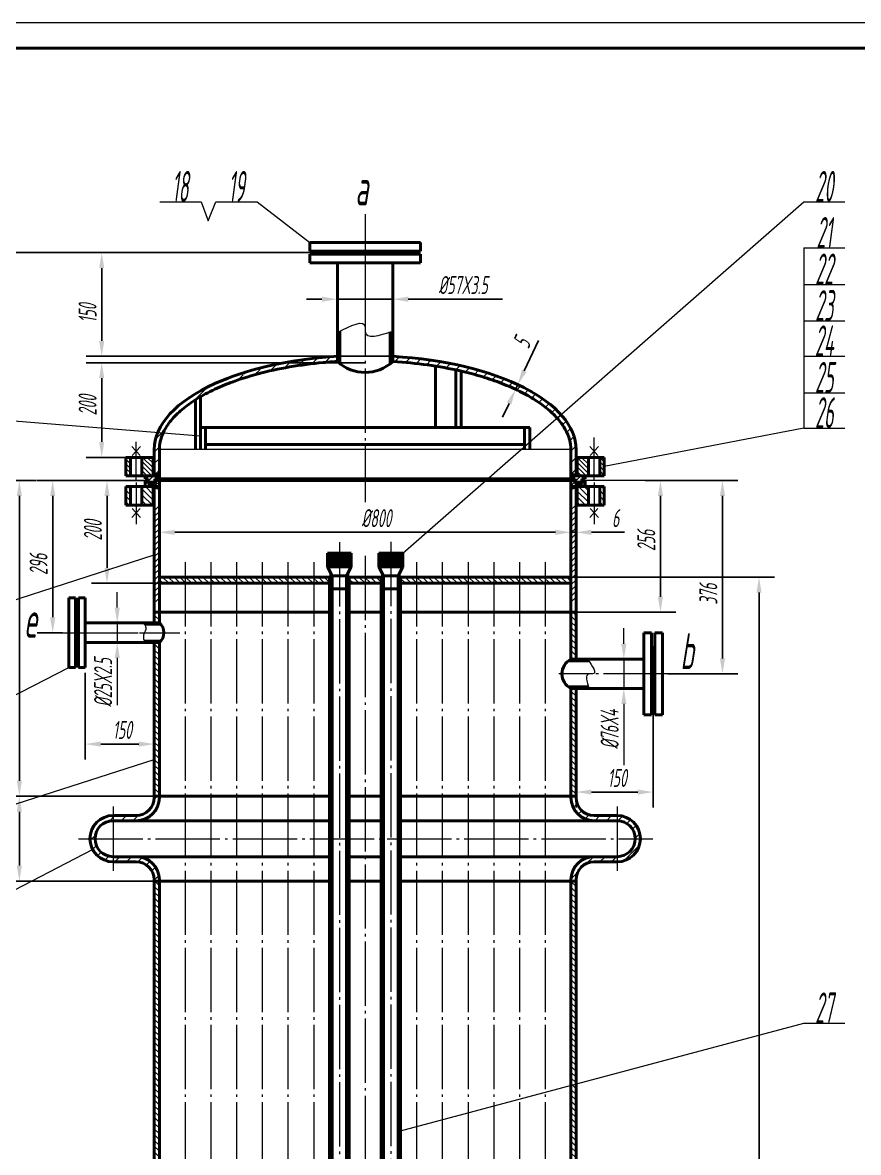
# Model space of a CAD drawing. Header units: millimetres. Extents: x 0 to 420, y 0 to 735.
# Drawn here: x 82.3 to 244.8, y 515.8 to 735.4 of the extents above; entities that cross this region are included whole.
import ezdxf
from ezdxf.enums import TextEntityAlignment as Align

# ---------------------------------------------------------------- set-up
doc = ezdxf.new("R2010")
doc.units = ezdxf.units.MM
doc.linetypes.add('CENTER', pattern=[1.5, 1.25, -0.1, 0.05, -0.1])
doc.linetypes.add('DIVIDE', pattern=[1.4, 1, -0.1, 0.05, -0.1, 0.05, -0.1])
for name, color, linetype in [('CEN', 1, 'CENTER'), ('CUT', 1, 'Continuous'), ('DIM', 3, 'Continuous'), ('DOT', 4, 'DIVIDE'), ('PART', 254, 'Continuous'), ('TXT', 21, 'Continuous')]:
    doc.layers.add(name, color=color, linetype=linetype)
doc.layers.add('HATCH', color=4, linetype='Continuous', lineweight=15)
doc.styles.add('HZ', font='gbeitc.shx', dxfattribs={"width": 0.65, "bigfont": 'gbcbig.shx'})
doc.dimstyles.new('hz', dxfattribs={"dimtxt": 3.5, "dimasz": 3, "dimexe": 3, "dimexo": 0, "dimgap": 1, "dimtad": 1, "dimdec": 4, "dimzin": 0, "dimdsep": 46, "dimtxsty": 'HZ', "dimcen": 0, "dimadec": 0, "dimazin": 0, "dimtfac": 1, "dimtdec": 4, "dimtmove": 0, "dimatfit": 0, "dimfxl": 0, "dimtolj": 1, "dimtzin": 0, "dimarcsym": 0})
pattern_1 = [(45, (-71.9936, -89.2288), (-0.561266, 0.561266), [])]
pattern_2 = [(135, (0, 92.791), (-0.561266, -0.561266), [])]

# ---------------------------------------------------------------- blocks, each defined once
blk = doc.blocks.new('*D1')
at = {"layer": 'Defpoints', "color": 0}
for p in [(156.8, 690.71), (97.7, 670.55), (154.3, 670.55)]:
    blk.add_point(p, dxfattribs=at)
at = {"layer": 'DIM', "color": 0, "lineweight": -2}
for p, q in [((156.8, 690.71), (94.7, 690.71)), ((97.7, 687.71), (97.7, 673.55)), ((154.3, 670.55), (94.7, 670.55))]:
    blk.add_line(p, q, dxfattribs=at)
at = {"layer": 'DIM', "color": 0}
for points in [[(97.2, 687.71), (98.2, 687.71), (97.7, 690.71)], [(97.2, 673.55), (98.2, 673.55), (97.7, 670.55)]]:
    blk.add_solid(points, dxfattribs=at)
at = {"layer": 'DIM', "color": 0, "lineweight": 18, "insert": (94.95, 678.97), "char_height": 3.5, "attachment_point": 5, "rotation": 90, "style": 'HZ'}
blk.add_mtext('\\A1;150', dxfattribs=at)
blk = doc.blocks.new('*D2')
at = {"layer": 'Defpoints', "color": 0}
for p in [(143.5, 681.89), (154.3, 681.89), (154.3, 681.66)]:
    blk.add_point(p, dxfattribs=at)
at = {"layer": 'DIM', "color": 0, "lineweight": -2}
for p, q in [((140.5, 681.66), (137.5, 681.66)), ((143.5, 681.89), (143.5, 678.66)), ((143.5, 681.66), (154.3, 681.66)), ((154.3, 681.89), (154.3, 678.66)), ((157.3, 681.66), (175.63, 681.66))]:
    blk.add_line(p, q, dxfattribs=at)
at = {"layer": 'DIM', "color": 0}
for points in [[(140.5, 682.16), (140.5, 681.16), (143.5, 681.66)], [(157.3, 682.16), (157.3, 681.16), (154.3, 681.66)]]:
    blk.add_solid(points, dxfattribs=at)
at = {"layer": 'DIM', "color": 0, "lineweight": 18, "insert": (167.97, 684.41), "char_height": 3.5, "attachment_point": 5, "style": 'HZ'}
blk.add_mtext('\\A1;%%C57X3.5', dxfattribs=at)
blk = doc.blocks.new('*D3')
at = {"layer": 'Defpoints', "color": 0}
for p in [(207.78, 646.41), (218.37, 646.41), (207.78, 608.81)]:
    blk.add_point(p, dxfattribs=at)
at = {"layer": 'DIM', "color": 0, "lineweight": -2}
for p, q in [((207.78, 646.41), (221.37, 646.41)), ((218.37, 611.81), (218.37, 643.41)), ((207.78, 608.81), (221.37, 608.81))]:
    blk.add_line(p, q, dxfattribs=at)
at = {"layer": 'DIM', "color": 0}
for points in [[(217.87, 643.41), (218.87, 643.41), (218.37, 646.41)], [(217.87, 611.81), (218.87, 611.81), (218.37, 608.81)]]:
    blk.add_solid(points, dxfattribs=at)
at = {"layer": 'DIM', "color": 0, "lineweight": 18, "insert": (215.62, 624.33), "char_height": 3.5, "attachment_point": 5, "rotation": 90, "style": 'HZ'}
blk.add_mtext('\\A1;376', dxfattribs=at)
blk = doc.blocks.new('*D4')
at = {"layer": 'Defpoints', "color": 0}
for p in [(108.9, 635.85), (188.9, 636.33), (188.9, 635.85)]:
    blk.add_point(p, dxfattribs=at)
at = {"layer": 'DIM', "color": 0, "lineweight": -2}
for p, q in [((108.9, 635.85), (108.9, 639.33)), ((188.9, 635.85), (188.9, 639.33)), ((111.9, 636.33), (185.9, 636.33))]:
    blk.add_line(p, q, dxfattribs=at)
at = {"layer": 'DIM', "color": 0}
for points in [[(111.9, 636.83), (111.9, 635.83), (108.9, 636.33)], [(185.9, 636.83), (185.9, 635.83), (188.9, 636.33)]]:
    blk.add_solid(points, dxfattribs=at)
at = {"layer": 'DIM', "color": 0, "lineweight": 18, "insert": (151.12, 639.08), "char_height": 3.5, "attachment_point": 5, "style": 'HZ'}
blk.add_mtext('\\A1;%%C800', dxfattribs=at)
blk = doc.blocks.new('*D5')
at = {"layer": 'Defpoints', "color": 0}
for p in [(188.9, 636.33), (189.9, 636.33), (189.9, 636.33)]:
    blk.add_point(p, dxfattribs=at)
at = {"layer": 'DIM', "color": 0, "lineweight": -2}
for p, q in [((188.9, 636.33), (188.9, 639.33)), ((189.9, 636.33), (189.9, 639.33)), ((185.9, 636.33), (182.9, 636.33)), ((188.9, 636.33), (189.9, 636.33)), ((192.9, 636.33), (199.31, 636.33))]:
    blk.add_line(p, q, dxfattribs=at)
at = {"layer": 'DIM', "color": 0}
for points in [[(185.9, 636.83), (185.9, 635.83), (188.9, 636.33)], [(192.9, 636.83), (192.9, 635.83), (189.9, 636.33)]]:
    blk.add_solid(points, dxfattribs=at)
at = {"layer": 'DIM', "color": 0, "lineweight": 18, "insert": (197.61, 639.08), "char_height": 3.5, "attachment_point": 5, "style": 'HZ'}
blk.add_mtext('\\A1;6', dxfattribs=at)
blk = doc.blocks.new('*D7')
at = {"layer": 'Defpoints', "color": 0}
for p in [(106.15, 646.41), (98.73, 626.41), (108.9, 626.41)]:
    blk.add_point(p, dxfattribs=at)
at = {"layer": 'DIM', "color": 0, "lineweight": -2}
for p, q in [((106.15, 646.41), (95.73, 646.41)), ((98.73, 643.41), (98.73, 629.41)), ((108.9, 626.41), (95.73, 626.41))]:
    blk.add_line(p, q, dxfattribs=at)
at = {"layer": 'DIM', "color": 0}
for points in [[(98.23, 643.41), (99.23, 643.41), (98.73, 646.41)], [(98.23, 629.41), (99.23, 629.41), (98.73, 626.41)]]:
    blk.add_solid(points, dxfattribs=at)
at = {"layer": 'DIM', "color": 0, "lineweight": 18, "insert": (95.98, 636.73), "char_height": 3.5, "attachment_point": 5, "rotation": 90, "style": 'HZ'}
blk.add_mtext('\\A1;200', dxfattribs=at)
blk = doc.blocks.new('*D8')
at = {"layer": 'Defpoints', "color": 0}
for p in [(85.03, 646.41), (81.69, 585.01), (107.9, 585.01)]:
    blk.add_point(p, dxfattribs=at)
at = {"layer": 'DIM', "color": 0, "lineweight": -2}
for p, q in [((85.03, 646.41), (78.69, 646.41)), ((81.69, 643.41), (81.69, 588.01)), ((107.9, 585.01), (78.69, 585.01))]:
    blk.add_line(p, q, dxfattribs=at)
at = {"layer": 'DIM', "color": 0}
for points in [[(81.19, 643.41), (82.19, 643.41), (81.69, 646.41)], [(81.19, 588.01), (82.19, 588.01), (81.69, 585.01)]]:
    blk.add_solid(points, dxfattribs=at)
at = {"layer": 'DIM', "color": 0, "lineweight": 18, "insert": (78.94, 617.68), "char_height": 3.5, "attachment_point": 5, "rotation": 90, "style": 'HZ'}
blk.add_mtext('\\A1;614', dxfattribs=at)
blk = doc.blocks.new('*D9')
at = {"layer": 'Defpoints', "color": 0}
for p in [(107.9, 585.01), (81.69, 568.51), (107.9, 568.51)]:
    blk.add_point(p, dxfattribs=at)
at = {"layer": 'DIM', "color": 0, "lineweight": -2}
for p, q in [((107.9, 585.01), (78.69, 585.01)), ((81.69, 582.01), (81.69, 571.51)), ((107.9, 568.51), (78.69, 568.51))]:
    blk.add_line(p, q, dxfattribs=at)
at = {"layer": 'DIM', "color": 0}
for points in [[(81.19, 582.01), (82.19, 582.01), (81.69, 585.01)], [(81.19, 571.51), (82.19, 571.51), (81.69, 568.51)]]:
    blk.add_solid(points, dxfattribs=at)
at = {"layer": 'DIM', "color": 0, "lineweight": 18, "insert": (78.94, 576.76), "char_height": 3.5, "attachment_point": 5, "rotation": 90, "style": 'HZ'}
blk.add_mtext('\\A1;165', dxfattribs=at)
blk = doc.blocks.new('*D11')
at = {"layer": 'Defpoints', "color": 0}
for p in [(189.9, 603.71), (204.9, 603.71), (189.9, 585.82)]:
    blk.add_point(p, dxfattribs=at)
at = {"layer": 'DIM', "color": 0, "lineweight": -2}
for p, q in [((189.9, 603.71), (189.9, 582.82)), ((204.9, 603.71), (204.9, 582.82)), ((201.9, 585.82), (192.9, 585.82))]:
    blk.add_line(p, q, dxfattribs=at)
at = {"layer": 'DIM', "color": 0}
for points in [[(192.9, 586.32), (192.9, 585.32), (189.9, 585.82)], [(201.9, 586.32), (201.9, 585.32), (204.9, 585.82)]]:
    blk.add_solid(points, dxfattribs=at)
at = {"layer": 'DIM', "color": 0, "lineweight": 18, "insert": (197.92, 588.57), "char_height": 3.5, "attachment_point": 5, "style": 'HZ'}
blk.add_mtext('\\A1;150', dxfattribs=at)
blk = doc.blocks.new('*D12')
at = {"layer": 'Defpoints', "color": 0}
for p in [(203.36, 646.41), (206.31, 646.41), (189.9, 620.81)]:
    blk.add_point(p, dxfattribs=at)
at = {"layer": 'DIM', "color": 0, "lineweight": -2}
for p, q in [((203.36, 646.41), (209.31, 646.41)), ((206.31, 623.81), (206.31, 643.41)), ((189.9, 620.81), (209.31, 620.81))]:
    blk.add_line(p, q, dxfattribs=at)
at = {"layer": 'DIM', "color": 0}
for points in [[(205.81, 643.41), (206.81, 643.41), (206.31, 646.41)], [(205.81, 623.81), (206.81, 623.81), (206.31, 620.81)]]:
    blk.add_solid(points, dxfattribs=at)
at = {"layer": 'DIM', "color": 0, "lineweight": 18, "insert": (203.56, 634.76), "char_height": 3.5, "attachment_point": 5, "rotation": 90, "style": 'HZ'}
blk.add_mtext('\\A1;256', dxfattribs=at)
blk = doc.blocks.new('*D13')
at = {"layer": 'Defpoints', "color": 0}
for p in [(94.5, 609), (107.9, 609), (107.9, 595.15)]:
    blk.add_point(p, dxfattribs=at)
at = {"layer": 'DIM', "color": 0, "lineweight": -2}
for p, q in [((94.5, 609), (94.5, 592.15)), ((107.9, 609), (107.9, 592.15)), ((97.5, 595.15), (104.9, 595.15))]:
    blk.add_line(p, q, dxfattribs=at)
at = {"layer": 'DIM', "color": 0}
for points in [[(97.5, 595.65), (97.5, 594.65), (94.5, 595.15)], [(104.9, 595.65), (104.9, 594.65), (107.9, 595.15)]]:
    blk.add_solid(points, dxfattribs=at)
at = {"layer": 'DIM', "color": 0, "lineweight": 18, "insert": (101.72, 597.9), "char_height": 3.5, "attachment_point": 5, "style": 'HZ'}
blk.add_mtext('\\A1;150', dxfattribs=at)
blk = doc.blocks.new('*D14')
at = {"layer": 'Defpoints', "color": 0}
for p in [(95.73, 646.41), (88.17, 616.81), (90.06, 616.81)]:
    blk.add_point(p, dxfattribs=at)
at = {"layer": 'DIM', "color": 0, "lineweight": -2}
for p, q in [((95.73, 646.41), (85.17, 646.41)), ((88.17, 643.41), (88.17, 619.81)), ((90.06, 616.81), (85.17, 616.81))]:
    blk.add_line(p, q, dxfattribs=at)
at = {"layer": 'DIM', "color": 0}
for points in [[(87.67, 643.41), (88.67, 643.41), (88.17, 646.41)], [(87.67, 619.81), (88.67, 619.81), (88.17, 616.81)]]:
    blk.add_solid(points, dxfattribs=at)
at = {"layer": 'DIM', "color": 0, "lineweight": 18, "insert": (85.42, 630.1), "char_height": 3.5, "attachment_point": 5, "rotation": 90, "style": 'HZ'}
blk.add_mtext('\\A1;296', dxfattribs=at)
blk = doc.blocks.new('*D15')
at = {"layer": 'Defpoints', "color": 0}
for p in [(148.9, 669.31), (97.7, 650.91), (102.4, 650.91)]:
    blk.add_point(p, dxfattribs=at)
at = {"layer": 'DIM', "color": 0, "lineweight": -2}
for p, q in [((148.9, 669.31), (94.7, 669.31)), ((97.7, 666.31), (97.7, 653.91)), ((102.4, 650.91), (94.7, 650.91))]:
    blk.add_line(p, q, dxfattribs=at)
at = {"layer": 'DIM', "color": 0}
for points in [[(97.2, 666.31), (98.2, 666.31), (97.7, 669.31)], [(97.2, 653.91), (98.2, 653.91), (97.7, 650.91)]]:
    blk.add_solid(points, dxfattribs=at)
at = {"layer": 'DIM', "color": 0, "lineweight": 18, "insert": (94.95, 661.05), "char_height": 3.5, "attachment_point": 5, "rotation": 90, "style": 'HZ'}
blk.add_mtext('\\A1;200', dxfattribs=at)
blk = doc.blocks.new('*D16')
at = {"layer": 'Defpoints', "color": 0}
for p in [(178.09, 664.16), (178.52, 665.07), (178.58, 665.04)]:
    blk.add_point(p, dxfattribs=at)
at = {"layer": 'DIM', "color": 0, "lineweight": -2}
for p, q in [((179.84, 667.76), (182.6, 673.66)), ((178.09, 664.16), (180.87, 662.87)), ((178.15, 664.13), (178.58, 665.04)), ((178.52, 665.07), (181.29, 663.77)), ((176.89, 661.41), (175.62, 658.69))]:
    blk.add_line(p, q, dxfattribs=at)
at = {"layer": 'DIM', "color": 0}
for points in [[(179.39, 667.97), (180.3, 667.55), (178.58, 665.04)], [(176.43, 661.62), (177.34, 661.2), (178.15, 664.13)]]:
    blk.add_solid(points, dxfattribs=at)
at = {"layer": 'DIM', "color": 0, "lineweight": 18, "insert": (179.36, 673.23), "char_height": 3.5, "attachment_point": 5, "rotation": 65.0106, "style": 'HZ'}
blk.add_mtext('\\A1;5', dxfattribs=at)
blk = doc.blocks.new('*D17')
at = {"layer": 'Defpoints', "color": 0}
for p in [(188.9, 627.61), (188.9, 328.21), (225.48, 328.21)]:
    blk.add_point(p, dxfattribs=at)
at = {"layer": 'DIM', "color": 0, "lineweight": -2}
for p, q in [((188.9, 627.61), (228.48, 627.61)), ((225.48, 624.61), (225.48, 331.21)), ((188.9, 328.21), (228.48, 328.21))]:
    blk.add_line(p, q, dxfattribs=at)
at = {"layer": 'DIM', "color": 0}
for points in [[(224.98, 624.61), (225.98, 624.61), (225.48, 627.61)], [(224.98, 331.21), (225.98, 331.21), (225.48, 328.21)]]:
    blk.add_solid(points, dxfattribs=at)
at = {"layer": 'DIM', "color": 0, "lineweight": 18, "insert": (222.73, 475.7), "char_height": 3.5, "attachment_point": 5, "rotation": 90, "style": 'HZ'}
blk.add_mtext('\\A1;2290', dxfattribs=at)
blk = doc.blocks.new('*D37')
at = {"layer": 'Defpoints', "color": 0}
for p in [(94.7, 690.71), (63.07, 199.26), (142, 199.26)]:
    blk.add_point(p, dxfattribs=at)
at = {"layer": 'DIM', "color": 0, "lineweight": -2}
for p, q in [((94.7, 690.71), (60.07, 690.71)), ((63.07, 687.71), (63.07, 202.26)), ((142, 199.26), (60.07, 199.26))]:
    blk.add_line(p, q, dxfattribs=at)
at = {"layer": 'DIM', "color": 0}
for points in [[(62.57, 687.71), (63.57, 687.71), (63.07, 690.71)], [(62.57, 202.26), (63.57, 202.26), (63.07, 199.26)]]:
    blk.add_solid(points, dxfattribs=at)
at = {"layer": 'DIM', "color": 0, "lineweight": 18, "insert": (60.32, 445.85), "char_height": 3.5, "attachment_point": 5, "rotation": 90, "style": 'HZ'}
blk.add_mtext('\\A1;4900', dxfattribs=at)

msp = doc.modelspace()

# ---------------------------------------------------------------- hatches: boundary and pattern name
at = {"layer": 'HATCH', "lineweight": 15}
h = msp.add_hatch(dxfattribs=at)
h.set_pattern_fill('ANSI31', color=256, scale=0.5, style=0)
h.set_pattern_definition([(45, (-71.9936, -89.2288), (-1.122532, 1.122532), [])])
edge = h.paths.add_edge_path()
edge.add_spline(control_points=[(122.0919, 665.1806), (122.25773, 665.24615), (122.42483, 665.3111), (124.30926, 666.03137), (126.15496, 666.62449), (130.05058, 667.66544), (132.10045, 668.11327), (136.34392, 668.84943), (138.53748, 669.13776), (141.6762, 669.42462), (142.58814, 669.49353), (143.5044, 669.54847)], knot_values=[4.845953399, 4.845953399, 4.845953399, 4.845953399, 4.862506299, 4.862506299, 5.031239424, 5.031239424, 5.199972549, 5.199972549, 5.368705674, 5.368705674, 5.437112272, 5.437112272, 5.437112272, 5.437112272], degree=3, periodic=0)
edge.add_line((143.5044, 669.54847), (143.5044, 670.55029))
edge.add_ellipse((148.9044, 652.40974), major_axis=(-41, 0), ratio=0.446340584, start_angle=277.5682628, end_angle=310.8410972)
edge.add_line((122.0919, 666.25414), (122.0919, 665.1806))
edge = h.paths.add_edge_path()
edge.add_ellipse((148.9044, 652.40974), major_axis=(41, 0), ratio=0.446340584, start_angle=360, end_angle=442.4317372)
edge.add_line((154.3044, 670.55029), (154.3044, 669.54851))
edge.add_spline(control_points=[(154.3044, 669.54851), (154.33027, 669.54696), (154.35613, 669.5454), (156.64144, 669.40634), (158.87412, 669.18359), (163.2208, 668.57445), (165.33473, 668.18805), (168.82111, 667.39179), (170.23674, 667.01815), (172.95161, 666.19811), (174.25083, 665.75171), (176.71253, 664.79399), (177.87498, 664.28266), (180.04475, 663.2046), (181.05204, 662.63784), (182.89561, 661.46028), (183.73184, 660.84948), (185.22084, 659.59723), (185.87354, 658.95583), (186.98826, 657.65746), (187.45021, 657.00064), (188.1837, 655.68543), (188.45538, 655.02727), (188.81554, 653.71597), (188.9044, 653.06273), (188.9044, 652.40974)], knot_values=[3.141592654, 3.141592654, 3.141592654, 3.141592654, 3.143523693, 3.143523693, 3.312256818, 3.312256818, 3.480989943, 3.480989943, 3.602971593, 3.602971593, 3.724953242, 3.724953242, 3.846934891, 3.846934891, 3.968916541, 3.968916541, 4.09089819, 4.09089819, 4.212879839, 4.212879839, 4.334861489, 4.334861489, 4.456843138, 4.456843138, 4.578824787, 4.578824787, 4.578824787, 4.578824787], degree=3, periodic=0)
edge.add_line((188.9044, 652.40974), (188.9044, 647.67762))
edge.add_line((188.9044, 647.67762), (189.9044, 647.40967))
edge.add_line((189.9044, 647.40967), (189.9044, 652.40974))
edge = h.paths.add_edge_path()
edge.add_spline(control_points=[(108.9044, 652.40974), (108.9044, 652.78218), (108.93339, 653.15464), (109.08102, 654.10027), (109.23938, 654.67441), (109.69897, 655.82535), (110.00036, 656.40209), (110.85532, 657.71344), (111.45627, 658.44657), (112.89573, 659.88496), (113.7341, 660.59005), (115.634, 661.95173), (116.69542, 662.6083), (118.45177, 663.55063), (119.07199, 663.86066), (119.7169, 664.16119)], knot_values=[5.519358541, 5.519358541, 5.519358541, 5.519358541, 5.588932529, 5.588932529, 5.695735044, 5.695735044, 5.802537559, 5.802537559, 5.939442156, 5.939442156, 6.076346754, 6.076346754, 6.213251351, 6.213251351, 6.283185307, 6.283185307, 6.283185307, 6.283185307], degree=3, periodic=0)
edge.add_line((119.7169, 664.16119), (119.7169, 665.26164))
edge.add_ellipse((148.9044, 652.40974), major_axis=(-41, 0), ratio=0.446340584, start_angle=315.3889196, end_angle=360)
edge.add_line((107.9044, 652.40974), (107.9044, 647.40967))
edge.add_line((107.9044, 647.40967), (108.9044, 647.67762))
edge.add_line((108.9044, 647.67762), (108.9044, 652.40974))
h = msp.add_hatch(dxfattribs=at)
h.set_pattern_fill('ANSI31', color=256, scale=0.2, angle=90, style=0)
h.set_pattern_definition([(135, (-71.99363, -89.2288), (-0.4490128, -0.4490128), [])])
h.paths.add_polyline_path([(107.7044, 650.9097), (105.5044, 650.9097), (105.5044, 647.3097), (107.7044, 647.3097)])
h.paths.add_polyline_path([(103.3044, 650.9097), (102.4044, 650.9097), (102.4044, 647.3097), (103.3044, 647.3097)])
h.paths.add_polyline_path([(192.3044, 650.9097), (190.1044, 650.9097), (190.1044, 647.3097), (192.3044, 647.3097)])
h.paths.add_polyline_path([(195.4044, 650.9097), (194.5044, 650.9097), (194.5044, 647.3097), (195.4044, 647.3097)])
h = msp.add_hatch(dxfattribs=at)
h.set_pattern_fill('ANSI31', color=256, scale=0.25, style=0)
h.set_pattern_definition(pattern_1)
h.paths.add_polyline_path([(108.9044, 647.3097), (106.1544, 647.3097), (106.1544, 646.7097), (106.7544, 646.7097), (106.7544, 646.1097), (108.0544, 646.1097), (108.0544, 646.7097), (108.9044, 646.7097)])
h.paths.add_polyline_path([(191.6544, 647.3097), (188.9044, 647.3097), (188.9044, 646.7097), (189.7544, 646.7097), (189.7544, 646.1097), (191.0544, 646.1097), (191.0544, 646.7097), (191.6544, 646.7097)])
h = msp.add_hatch(dxfattribs=at)
h.set_pattern_fill('ANSI31', color=256, scale=0.25, style=0)
h.set_pattern_definition(pattern_1)
h.paths.add_polyline_path([(108.9044, 646.4097), (108.1544, 646.4097), (108.1544, 645.8097), (106.6544, 645.8097), (106.6544, 646.4097), (106.1544, 646.4097), (106.1544, 645.2097), (108.9044, 645.2097)])
h.paths.add_polyline_path([(191.6544, 646.4097), (191.65357, 646.4097), (191.1544, 646.4097), (191.1544, 645.8097), (189.6544, 645.8097), (189.6544, 646.4097), (188.9044, 646.4097), (188.9044, 645.2097), (191.6544, 645.2097)])
h = msp.add_hatch(dxfattribs=at)
h.set_pattern_fill('ANSI31', color=256, scale=0.25, angle=90, style=0)
h.set_pattern_definition([(135, (-71.9936, -89.2288), (-0.561266, -0.561266), [])])
h.paths.add_polyline_path([(103.3044, 645.2097), (102.4044, 645.2097), (102.4044, 641.6097), (103.3044, 641.6097)])
h.paths.add_polyline_path([(107.7044, 645.2097), (105.5044, 645.2097), (105.5044, 641.6097), (107.7044, 641.6097)])
h.paths.add_polyline_path([(192.3044, 645.2097), (190.1044, 645.2097), (190.1044, 641.6097), (192.3044, 641.6097)])
h.paths.add_polyline_path([(195.4044, 645.2097), (194.5044, 645.2097), (194.5044, 641.6097), (195.4044, 641.6097)])
h = msp.add_hatch(dxfattribs=at)
h.set_pattern_fill('ANSI31', color=256, scale=0.25, style=0)
h.set_pattern_definition([(45, (-71.9936, -92.7788), (-0.561266, 0.561266), [])])
h.paths.add_polyline_path([(108.9044, 641.29179), (107.9044, 641.55974), (107.9044, 622.8597), (108.9044, 622.8597)])
h.paths.add_polyline_path([(189.9044, 641.55974), (188.9044, 641.29179), (188.9044, 622.8597), (189.9044, 622.8597)])
h = msp.add_hatch(dxfattribs=at)
h.set_pattern_fill('ANSI31', color=256, scale=0.25, angle=90, style=0)
h.set_pattern_definition(pattern_2)
h.paths.add_polyline_path([(113.9044, 627.6097), (108.9044, 627.6097), (108.9044, 626.4097), (113.9044, 626.4097)])
h.paths.add_polyline_path([(118.9044, 627.6097), (113.9044, 627.6097), (113.9044, 626.4097), (118.9044, 626.4097)])
h.paths.add_polyline_path([(123.9044, 627.6097), (118.9044, 627.6097), (118.9044, 626.4097), (123.9044, 626.4097)])
h.paths.add_polyline_path([(128.9044, 627.6097), (123.9044, 627.6097), (123.9044, 626.4097), (128.9044, 626.4097)])
h.paths.add_polyline_path([(133.9044, 627.6097), (128.9044, 627.6097), (128.9044, 626.4097), (133.9044, 626.4097)])
h.paths.add_polyline_path([(138.9044, 627.6097), (133.9044, 627.6097), (133.9044, 626.4097), (138.9044, 626.4097)])
h.paths.add_polyline_path([(142.0044, 627.6097), (138.9044, 627.6097), (138.9044, 626.4097), (142.0044, 626.4097)])
h.paths.add_polyline_path([(148.9044, 627.6097), (145.8044, 627.6097), (145.8044, 626.4097), (148.9044, 626.4097)])
h.paths.add_polyline_path([(152.0044, 627.6097), (148.9044, 627.6097), (148.9044, 626.4097), (152.0044, 626.4097)])
h.paths.add_polyline_path([(158.9044, 627.6097), (155.8044, 627.6097), (155.8044, 626.4097), (158.9044, 626.4097)])
h.paths.add_polyline_path([(163.9044, 627.6097), (158.9044, 627.6097), (158.9044, 626.4097), (163.9044, 626.4097)])
h.paths.add_polyline_path([(168.9044, 627.6097), (163.9044, 627.6097), (163.9044, 626.4097), (168.9044, 626.4097)])
h.paths.add_polyline_path([(173.9044, 627.6097), (168.9044, 627.6097), (168.9044, 626.4097), (173.9044, 626.4097)])
h.paths.add_polyline_path([(178.9044, 627.6097), (173.9044, 627.6097), (173.9044, 626.4097), (178.9044, 626.4097)])
h.paths.add_polyline_path([(183.9044, 627.6097), (178.9044, 627.6097), (178.9044, 626.4097), (183.9044, 626.4097)])
h.paths.add_polyline_path([(188.9044, 627.6097), (183.9044, 627.6097), (183.9044, 626.4097), (188.9044, 626.4097)])
h = msp.add_hatch(dxfattribs=at)
h.set_pattern_fill('ANSI31', color=256, scale=0.25, angle=90, style=0)
h.set_pattern_definition(pattern_2)
h.paths.add_polyline_path([(108.9044, 614.9097), (107.9044, 614.9097), (107.9044, 585.0097), (108.9044, 585.0097)])
h.paths.add_polyline_path([(189.9044, 620.8097), (188.9044, 620.8097), (188.9044, 611.6597), (189.9044, 611.6597)])
h.paths.add_polyline_path([(189.9044, 605.9597), (188.9044, 605.9597), (188.9044, 585.0097), (189.9044, 585.0097)])
h.paths.add_polyline_path([(108.9044, 620.8097), (107.9044, 620.8097), (107.9044, 618.7097), (108.9044, 618.7097), (108.9044, 619.6597)])
h = msp.add_hatch(dxfattribs=at)
h.set_pattern_fill('ANSI31', color=256, scale=0.5, style=0)
h.set_pattern_definition([(45, (-71.9936, -100.6288), (-1.122532, 1.122532), [])])
h.paths.add_polyline_path([(108.9044, 584.7597), (108.9044, 585.0097), (107.9044, 585.0097), (107.9044, 584.7597, -0.414213562), (104.4044, 581.2597), (99.9044, 581.2597), (99.9044, 580.2597), (104.4044, 580.2597, 0.414213562)])
h.paths.add_polyline_path([(99.9044, 580.2597), (99.9044, 581.2597, 0.414213562), (95.4044, 576.7597), (96.4044, 576.7597, -0.414213562)])
h.paths.add_polyline_path([(96.4044, 576.7597), (95.4044, 576.7597, 0.414213562), (99.9044, 572.2597), (99.9044, 573.2597, -0.414213562)])
h.paths.add_polyline_path([(104.4044, 573.2597), (99.9044, 573.2597), (99.9044, 572.2597), (104.4044, 572.2597, -0.414213562), (107.9044, 568.7597), (107.9044, 568.5097), (108.9044, 568.5097), (108.9044, 568.7597, 0.414213562)])
h.paths.add_polyline_path([(189.9044, 584.7597), (189.9044, 585.0097), (188.9044, 585.0097), (188.9044, 584.7597, 0.414213562), (193.4044, 580.2597), (197.9044, 580.2597), (197.9044, 581.2597), (193.4044, 581.2597, -0.414213562)])
h.paths.add_polyline_path([(197.9044, 581.2597), (197.9044, 580.2597, -0.414213562), (201.4044, 576.7597), (202.4044, 576.7597, 0.414213562)])
h.paths.add_polyline_path([(202.4044, 576.7597), (201.4044, 576.7597, -0.414213562), (197.9044, 573.2597), (197.9044, 572.2597, 0.414213562)])
h.paths.add_polyline_path([(197.9044, 573.2597), (193.4044, 573.2597, 0.414213562), (188.9044, 568.7597), (188.9044, 568.5097), (189.9044, 568.5097), (189.9044, 568.7597, -0.414213562), (193.4044, 572.2597), (197.9044, 572.2597)])
h = msp.add_hatch(dxfattribs=at)
h.set_pattern_fill('ANSI31', color=256, scale=0.25, angle=90, style=0)
h.set_pattern_definition(pattern_2)
h.paths.add_polyline_path([(108.9044, 568.5097), (107.9044, 568.5097), (107.9044, 505.16943), (108.9044, 505.16943)])
h.paths.add_polyline_path([(189.9044, 568.5097), (188.9044, 568.5097), (188.9044, 505.16943), (189.9044, 505.16943)])
at = {"layer": 'PART', "lineweight": 40}
h = msp.add_hatch(color=256, dxfattribs=at)
edge = h.paths.add_edge_path()
edge.add_spline(control_points=[(144.0044, 675.4282), (143.83816, 675.34307), (143.67128, 675.25717), (143.5044, 675.17128)], knot_values=[0, 0, 0, 0, 0.347309318, 0.347309318, 0.347309318, 0.347309318], degree=3, periodic=0)
edge.add_line((143.5044, 675.17128), (143.5044, 669.54847))
edge.add_arc((148.90438, 675.33566), 7.91526, 226.9823125, 231.7528446)
edge.add_line((144.0044, 669.11943), (144.0044, 675.4282))
edge = h.paths.add_edge_path()
edge.add_spline(control_points=[(154.3044, 675.44926), (154.13752, 675.39559), (153.97064, 675.34192), (153.8044, 675.28889)], knot_values=[11.327978141, 11.327978141, 11.327978141, 11.327978141, 11.669521816, 11.669521816, 11.669521816, 11.669521816], degree=3, periodic=0)
edge.add_line((153.8044, 675.28889), (153.8044, 669.11946))
edge.add_arc((148.90438, 675.33566), 7.91526, 308.2475381, 313.0180986)
edge.add_line((154.3044, 669.54851), (154.3044, 675.44926))
for points in [[(108.1544, 646.1097), (106.6544, 646.1097), (106.6544, 645.8097), (108.1544, 645.8097)], [(191.1544, 646.1097), (189.6544, 646.1097), (189.6544, 645.8097), (191.1544, 645.8097)]]:
    msp.add_hatch(color=256, dxfattribs=at).paths.add_polyline_path(points)
h = msp.add_hatch(color=256, dxfattribs=at)
h.paths.add_polyline_path([(108.9044, 647.67762), (107.9044, 647.40967), (107.9044, 647.3097), (108.9044, 647.3097)])
h.paths.add_polyline_path([(108.9044, 645.2097), (107.9044, 645.2097), (107.9044, 645.10974), (108.9044, 644.84179)])
h = msp.add_hatch(color=256, dxfattribs=at)
h.paths.add_polyline_path([(188.9044, 647.67762), (188.9044, 647.3097), (189.9044, 647.3097), (189.9044, 647.40967)])
h.paths.add_polyline_path([(189.9044, 645.2097), (188.9044, 645.2097), (188.9044, 644.84179), (189.9044, 645.10974)])
h = msp.add_hatch(color=256, dxfattribs=at)
edge = h.paths.add_edge_path()
edge.add_line((108.9044, 618.7097), (105.82085, 618.7097))
edge.add_spline(control_points=[(105.82085, 618.7097), (105.88286, 618.62647), (105.94487, 618.54324), (106.00253, 618.4597)], knot_values=[0, 0, 0, 0, 0.285982768, 0.285982768, 0.285982768, 0.285982768], degree=3, periodic=0)
edge.add_line((106.00253, 618.4597), (109.1604, 618.4597))
edge.add_arc((107.29896, 616.8097), 2.48746, 41.5541193, 49.8031315)
edge = h.paths.add_edge_path()
edge.add_line((109.1604, 615.1597), (105.98645, 615.1597))
edge.add_spline(control_points=[(105.98645, 615.1597), (106.01413, 615.07638), (106.04319, 614.99304), (106.07225, 614.9097)], knot_values=[3.749171731, 3.749171731, 3.749171731, 3.749171731, 4.001939968, 4.001939968, 4.001939968, 4.001939968], degree=3, periodic=0)
edge.add_line((106.07225, 614.9097), (108.9044, 614.9097))
edge.add_arc((107.29896, 616.8097), 2.48746, 310.1968685, 318.4458807)
h = msp.add_hatch(color=256, dxfattribs=at)
edge = h.paths.add_edge_path()
edge.add_spline(control_points=[(192.35753, 611.3597), (192.28972, 611.45938), (192.22123, 611.55954), (192.15274, 611.6597)], knot_values=[0, 0, 0, 0, 0.220939799, 0.220939799, 0.220939799, 0.220939799], degree=3, periodic=0)
edge.add_line((192.15274, 611.6597), (188.9044, 611.6597))
edge.add_arc((190.37331, 608.8097), 3.20627, 117.2667834, 127.314854)
edge.add_line((188.42968, 611.3597), (192.35753, 611.3597))
edge = h.paths.add_edge_path()
edge.add_line((192.33661, 606.2597), (188.42968, 606.2597))
edge.add_arc((190.37331, 608.8097), 3.20627, 232.685146, 242.7332166)
edge.add_line((188.9044, 605.9597), (192.43072, 605.9597))
edge.add_spline(control_points=[(192.43072, 605.9597), (192.39918, 606.05987), (192.36764, 606.16003), (192.33661, 606.2597)], knot_values=[6.445894495, 6.445894495, 6.445894495, 6.445894495, 6.655182285, 6.655182285, 6.655182285, 6.655182285], degree=3, periodic=0)

# ---------------------------------------------------------------- linework, layer by layer
at = {"layer": 'CEN', "lineweight": 15, "ltscale": 10}
for p, q in [((148.9044, 698.16807), (148.9044, 642.21846)), ((148.9044, 691.30473), (148.9044, 680.02769)), ((193.4044, 646.48459), (193.4044, 654.77904)), ((104.4044, 646.48459), (104.4044, 653.92575)), ((104.4044, 646.03482), (104.4044, 637.94096)), ((193.4044, 646.03482), (193.4044, 637.897)), ((143.9044, 634.42204), (143.9044, 323.08705)), ((153.9044, 634.48422), (153.9044, 323.08705)), ((113.9044, 630.53572), (113.9044, 323.08705)), ((118.9044, 630.53572), (118.9044, 323.08705)), ((123.9044, 630.53572), (123.9044, 323.08705)), ((128.9044, 630.53572), (128.9044, 323.08705)), ((133.9044, 630.53572), (133.9044, 323.08705)), ((138.9044, 630.53572), (138.9044, 323.08705)), ((148.9044, 631.76449), (148.9044, 287.24201)), ((158.9044, 630.53572), (158.9044, 323.08705)), ((163.9044, 630.53572), (163.9044, 323.08705)), ((168.9044, 630.53572), (168.9044, 323.08705)), ((173.9044, 630.53572), (173.9044, 323.08705)), ((178.9044, 630.53572), (178.9044, 323.08705)), ((183.9044, 630.53572), (183.9044, 323.08705)), ((90.05657, 616.8097), (112.86322, 616.8097)), ((92.30937, 616.8097), (109.78642, 616.8097)), ((207.7755, 608.8097), (186.54329, 608.8097)), ((99.9044, 583.02774), (99.9044, 570.42536)), ((197.9044, 583.02774), (197.9044, 570.42536)), ((93.16593, 576.7597), (204.85392, 576.7597))]:
    msp.add_line(p, q, dxfattribs=at)
at = {"layer": 'CUT', "color": 140, "lineweight": 15}
for p, q in [((109.01062, 700.59629), (117.01062, 700.59629)), ((117.01062, 700.59629), (118.42034, 696.92679)), ((118.42034, 696.92679), (119.90345, 700.59629)), ((119.90345, 700.59629), (127.90345, 700.59629)), ((127.90345, 700.59629), (138.1544, 692.7097)), ((156.2228, 632.25314), (234.16457, 700.59629)), ((234.16457, 700.59629), (242.16457, 700.59629)), ((234.16457, 691.64481), (242.16457, 691.64481)), ((234.16457, 691.64481), (234.16457, 656.60749)), ((234.16457, 684.53578), (242.16457, 684.53578)), ((234.16457, 677.42677), (242.16457, 677.42677)), ((234.16457, 670.57164), (242.16457, 670.57164)), ((234.16457, 663.46262), (242.16457, 663.46262)), ((44.90479, 660.91721), (116.9044, 655.0721)), ((234.16457, 656.60749), (195.4044, 649.1097)), ((234.16457, 656.60749), (242.16457, 656.60749)), ((44.90479, 611.61566), (107.9044, 631.9597)), ((44.90479, 586.19775), (91.3044, 610.0597)), ((44.90479, 571.91783), (107.9044, 592.15321)), ((44.90479, 548.10032), (95.9137, 574.68021)), ((155.8044, 519.9286), (234.16457, 540.85561)), ((234.16457, 540.85561), (242.16457, 540.85561))]:
    msp.add_line(p, q, dxfattribs=at)
at = {"layer": 'CUT', "lineweight": 15}
for p, q in [((103.56519, 653.02788), (105.1668, 651.25178)), ((105.24361, 653.02788), (103.642, 651.25178)), ((192.56519, 653.02788), (194.1668, 651.25178)), ((194.24361, 653.02788), (192.642, 651.25178)), ((103.56519, 639.19152), (105.1668, 640.96763)), ((105.24361, 639.19152), (103.642, 640.96763)), ((192.56519, 639.19152), (194.1668, 640.96763)), ((194.24361, 639.19152), (192.642, 640.96763))]:
    msp.add_line(p, q, dxfattribs=at)
at = {"layer": 'CUT', "linetype": 'ByBlock', "lineweight": 15}
for points in [[(143.5044, 675.17128), (148.9044, 676.21823), (148.9044, 675.44926), (154.3044, 675.44926)], [(192.15274, 611.6597), (193.19969, 608.8097), (192.43072, 608.8097), (192.43072, 605.9597)]]:
    msp.add_spline(points, degree=3, dxfattribs=at)
at = {"layer": 'CUT', "lineweight": 15}
msp.add_spline([(105.82085, 618.7097), (106.28595, 617.81966), (105.83346, 616.35009), (106.07225, 614.9097)], degree=3, dxfattribs=at)
at = {"layer": 'DIM', "color": 7, "lineweight": 18}
msp.add_line((0, 735.44506), (420, 735.44506), dxfattribs=at)
at = {"layer": 'DIM', "lineweight": 18}
for p, q in [((180.9044, 652.40974), (116.9044, 652.40974)), ((203.35865, 646.4097), (191.6544, 646.4097)), ((199.19563, 614.6597), (199.19563, 617.6597)), ((198.25129, 611.6597), (202.19563, 611.6597)), ((199.19563, 611.6597), (199.19563, 605.9597)), ((198.25129, 605.9597), (202.19563, 605.9597)), ((199.19563, 602.9597), (199.19563, 591.05736))]:
    msp.add_line(p, q, dxfattribs=at)
at = {"layer": 'DIM', "lineweight": 18, "ltscale": 10}
for p, q in [((100.71577, 621.7097), (100.71577, 624.7097)), ((101.7044, 618.7097), (97.71577, 618.7097)), ((100.71577, 618.7097), (100.71577, 614.9097)), ((101.7044, 614.9097), (97.71577, 614.9097)), ((100.71577, 611.9097), (100.71577, 602.71487))]:
    msp.add_line(p, q, dxfattribs=at)
for points in [[(100.21577, 621.7097), (101.21577, 621.7097), (100.71577, 618.7097)], [(100.21577, 611.9097), (101.21577, 611.9097), (100.71577, 614.9097)]]:
    msp.add_solid(points, dxfattribs=at)
at = {"layer": 'DIM', "lineweight": 18}
for points in [[(198.69563, 614.6597), (199.69563, 614.6597), (199.19563, 611.6597)], [(198.69563, 602.9597), (199.69563, 602.9597), (199.19563, 605.9597)]]:
    msp.add_solid(points, dxfattribs=at)
at = {"layer": 'DOT', "lineweight": 15, "ltscale": 10}
msp.add_line((188.9044, 652.40974), (108.9044, 652.40974), dxfattribs=at)
at = {"layer": 'PART', "color": 7, "lineweight": 40}
msp.add_line((25, 730.44506), (415, 730.44506), dxfattribs=at)
at = {"layer": 'PART', "lineweight": 40}
for p, q in [((138.1544, 692.7097), (138.1544, 691.0097)), ((138.1544, 692.7097), (159.6544, 692.7097)), ((142.0044, 692.7097), (155.8044, 692.7097)), ((143.5544, 692.7097), (154.2544, 692.7097)), ((159.6544, 692.7097), (159.6544, 691.0097)), ((138.1544, 691.0097), (159.6544, 691.0097)), ((138.1544, 688.7097), (138.1544, 690.4097)), ((138.1544, 690.4097), (159.6544, 690.4097)), ((141.0044, 690.7097), (140.8312, 691.0097)), ((141.0044, 690.7097), (140.8312, 690.4097)), ((141.0044, 690.7097), (156.8044, 690.7097)), ((141.0044, 690.7097), (156.8044, 690.7097)), ((156.8044, 690.7097), (156.97761, 691.0097)), ((156.8044, 690.7097), (156.97761, 690.4097)), ((159.6544, 688.7097), (159.6544, 690.4097)), ((138.1544, 688.7097), (159.6544, 688.7097)), ((142.0044, 688.7097), (155.8044, 688.7097)), ((143.5044, 669.54847), (143.5044, 688.7097)), ((143.5544, 688.7097), (154.2544, 688.7097)), ((154.3044, 669.54851), (154.3044, 688.7097)), ((144.0044, 669.11943), (144.0044, 675.4282)), ((153.8044, 669.11946), (153.8044, 675.28889)), ((162.56623, 668.65133), (162.56623, 656.70974)), ((166.56623, 667.90192), (166.56623, 656.70974)), ((119.7169, 665.26164), (122.0919, 666.25414)), ((167.56623, 667.67806), (167.56623, 656.70974)), ((119.7169, 664.16119), (122.0919, 665.1806)), ((180.9044, 656.70974), (116.9044, 656.70974)), ((179.9044, 653.40974), (117.9044, 653.40974)), ((102.4044, 650.9097), (107.9044, 650.9097)), ((102.4044, 647.3097), (102.4044, 650.9097)), ((103.3044, 647.3097), (103.3044, 650.9097)), ((105.5044, 647.3097), (105.5044, 650.9097)), ((107.7044, 647.3097), (107.7044, 650.9097)), ((107.9044, 647.3097), (107.9044, 652.40974)), ((108.9044, 646.7097), (108.9044, 652.40974)), ((188.9044, 646.7097), (188.9044, 652.40974)), ((189.9044, 647.3097), (189.9044, 652.40974)), ((195.4044, 650.9097), (189.9044, 650.9097)), ((190.1044, 647.3097), (190.1044, 650.9097)), ((192.3044, 647.3097), (192.3044, 650.9097)), ((194.5044, 647.3097), (194.5044, 650.9097)), ((195.4044, 647.3097), (195.4044, 650.9097)), ((108.9044, 647.3097), (102.4044, 647.3097)), ((106.1544, 646.7097), (106.1544, 647.3097)), ((106.7544, 646.7097), (106.1544, 646.7097)), ((106.7544, 646.4097), (106.1544, 646.4097)), ((106.1544, 646.4097), (106.1544, 645.2097)), ((106.6544, 646.4097), (106.6544, 645.8097)), ((108.1544, 646.1097), (106.6544, 646.1097)), ((106.7544, 646.1097), (106.7544, 646.7097)), ((107.90468, 647.40974), (108.9044, 647.67762)), ((189.7544, 646.7097), (108.0544, 646.7097)), ((108.0544, 646.1097), (108.0544, 646.7097)), ((189.7544, 646.4097), (108.0544, 646.4097)), ((108.1544, 646.4097), (108.1544, 645.8097)), ((108.9044, 618.7097), (108.9044, 646.4097)), ((189.90413, 647.40974), (188.9044, 647.67762)), ((188.9044, 647.3097), (195.4044, 647.3097)), ((188.9044, 611.6597), (188.9044, 646.4097)), ((189.6544, 646.4097), (189.6544, 645.8097)), ((191.0544, 646.1097), (189.6544, 646.1097)), ((189.6544, 646.1097), (191.1544, 646.1097)), ((189.7544, 646.1097), (189.7544, 646.7097)), ((191.0544, 646.1097), (191.0544, 646.7097)), ((191.0544, 646.7097), (191.6544, 646.7097)), ((191.6544, 646.4097), (191.0544, 646.4097)), ((191.1544, 646.4097), (191.1544, 645.8097)), ((191.6544, 646.7097), (191.6544, 647.3097)), ((191.6544, 646.4097), (191.6544, 645.2097)), ((108.9044, 645.2097), (102.4044, 645.2097)), ((102.4044, 645.2097), (102.4044, 641.6097)), ((103.3044, 645.2097), (103.3044, 641.6097)), ((105.5044, 645.2097), (105.5044, 641.6097)), ((108.1544, 645.8097), (106.6544, 645.8097)), ((107.7044, 645.2097), (107.7044, 641.6097)), ((107.9044, 618.7097), (107.9044, 645.2097)), ((107.90468, 645.10967), (108.9044, 644.84179)), ((188.9044, 645.2097), (195.4044, 645.2097)), ((189.90413, 645.10967), (188.9044, 644.84179)), ((189.6544, 645.8097), (191.1544, 645.8097)), ((189.9044, 611.6597), (189.9044, 645.2097)), ((190.1044, 645.2097), (190.1044, 641.6097)), ((192.3044, 645.2097), (192.3044, 641.6097)), ((194.5044, 645.2097), (194.5044, 641.6097)), ((195.4044, 645.2097), (195.4044, 641.6097)), ((102.4044, 641.6097), (107.9044, 641.6097)), ((195.4044, 641.6097), (189.9044, 641.6097)), ((141.586, 629.62166), (141.586, 632.25314)), ((141.586, 632.25314), (143.9044, 632.25314)), ((141.81903, 631.69402), (141.81903, 630.18077)), ((142.27079, 631.69402), (142.27079, 630.18077)), ((142.55887, 631.69402), (142.55887, 630.18077)), ((143.01063, 631.69402), (143.01063, 630.18077)), ((143.32296, 631.69402), (143.32296, 630.18077)), ((143.77472, 631.69402), (143.77472, 630.18077)), ((146.2228, 632.25314), (143.9044, 632.25314)), ((144.03408, 631.69402), (144.03408, 630.18077)), ((144.48584, 631.69402), (144.48584, 630.18077)), ((144.79818, 631.69402), (144.79818, 630.18077)), ((145.24994, 631.69402), (145.24994, 630.18077)), ((145.53801, 631.69402), (145.53801, 630.18077)), ((145.98977, 631.69402), (145.98977, 630.18077)), ((146.2228, 629.62166), (146.2228, 632.25314)), ((151.586, 629.62166), (151.586, 632.25314)), ((151.586, 632.25314), (153.9044, 632.25314)), ((151.81903, 631.69402), (151.81903, 630.18077)), ((152.27079, 631.69402), (152.27079, 630.18077)), ((152.55887, 631.69402), (152.55887, 630.18077)), ((153.01063, 631.69402), (153.01063, 630.18077)), ((153.32296, 631.69402), (153.32296, 630.18077)), ((153.77472, 631.69402), (153.77472, 630.18077)), ((156.2228, 632.25314), (153.9044, 632.25314)), ((154.03408, 631.69402), (154.03408, 630.18077)), ((154.48584, 631.69402), (154.48584, 630.18077)), ((154.79818, 631.69402), (154.79818, 630.18077)), ((155.24994, 631.69402), (155.24994, 630.18077)), ((155.53801, 631.69402), (155.53801, 630.18077)), ((155.98977, 631.69402), (155.98977, 630.18077)), ((156.2228, 629.62166), (156.2228, 632.25314)), ((107.9044, 618.7097), (107.9044, 629.3097)), ((108.9044, 618.7097), (108.9044, 629.3097)), ((142.5044, 627.8597), (141.586, 629.62166)), ((141.586, 629.62166), (146.2228, 629.62166)), ((145.3044, 627.8597), (146.2228, 629.62166)), ((152.5044, 627.8597), (151.586, 629.62166)), ((151.586, 629.62166), (156.2228, 629.62166)), ((155.3044, 627.8597), (156.2228, 629.62166)), ((142.0044, 627.6097), (108.9044, 627.6097)), ((142.0044, 626.4097), (108.9044, 626.4097)), ((142.0044, 627.8597), (142.0044, 327.4097)), ((142.0044, 627.8597), (145.8044, 627.8597)), ((142.5044, 627.8597), (142.5044, 327.4097)), ((145.3044, 627.8597), (145.3044, 327.4097)), ((145.8044, 627.8597), (145.8044, 327.4097)), ((152.0044, 627.6097), (145.8044, 627.6097)), ((152.0044, 626.4097), (145.8044, 626.4097)), ((155.8044, 627.8597), (152.0044, 627.8597)), ((152.0044, 627.8597), (152.0044, 327.4097)), ((152.0044, 627.8597), (155.8044, 627.8597)), ((152.5044, 627.8597), (152.5044, 327.4097)), ((155.3044, 627.8597), (155.3044, 327.4097)), ((155.8044, 627.8597), (155.8044, 327.4097)), ((188.9044, 627.6097), (155.8044, 627.6097)), ((188.9044, 626.4097), (155.8044, 626.4097)), ((142.5044, 625.35637), (145.3044, 625.35637)), ((152.5044, 625.35637), (155.3044, 625.35637)), ((91.3044, 623.5597), (92.6044, 623.5597)), ((91.3044, 610.0597), (91.3044, 623.5597)), ((92.6044, 610.0597), (92.6044, 623.5597)), ((94.5044, 623.5597), (93.2044, 623.5597)), ((93.2044, 610.0597), (93.2044, 623.5597)), ((94.5044, 610.0597), (94.5044, 623.5597)), ((92.9044, 620.7097), (92.6044, 620.88291)), ((92.9044, 620.7097), (93.2044, 620.88291)), ((92.9044, 612.9097), (92.9044, 620.7097)), ((92.9044, 612.9097), (92.9044, 620.7097)), ((142.0044, 620.8097), (107.9044, 620.8097)), ((108.9044, 618.7097), (108.9044, 619.6597)), ((152.0044, 620.8097), (145.8044, 620.8097)), ((189.9044, 620.8097), (155.8044, 620.8097)), ((108.9044, 618.7097), (94.5044, 618.7097)), ((109.1604, 618.4597), (106.00253, 618.4597)), ((109.1604, 615.1597), (105.98645, 615.1597)), ((203.1044, 616.8097), (204.6044, 616.8097)), ((203.1044, 616.8097), (203.1044, 600.8097)), ((204.6044, 616.8097), (204.6044, 600.8097)), ((206.7044, 616.8097), (205.2044, 616.8097)), ((205.2044, 616.8097), (205.2044, 600.8097)), ((206.7044, 616.8097), (206.7044, 600.8097)), ((108.9044, 614.9097), (94.5044, 614.9097)), ((107.9044, 584.7597), (107.9044, 614.9097)), ((108.9044, 584.7597), (108.9044, 614.9097)), ((108.9044, 614.9097), (108.9044, 614.9097)), ((203.1044, 613.2097), (203.1044, 604.4097)), ((204.9044, 613.9097), (204.6044, 614.08291)), ((204.9044, 613.9097), (205.2044, 614.08291)), ((204.9044, 613.9097), (204.9044, 603.7097)), ((204.9044, 613.9097), (204.9044, 603.7097)), ((206.7044, 613.2097), (206.7044, 604.4097)), ((92.9044, 612.9097), (92.6044, 612.7365)), ((92.9044, 612.9097), (93.2044, 612.7365)), ((188.42968, 611.3597), (192.35753, 611.3597)), ((188.9044, 611.6597), (188.9044, 611.6597)), ((188.9044, 611.6597), (203.1044, 611.6597)), ((91.3044, 610.0597), (92.6044, 610.0597)), ((94.5044, 610.0597), (93.2044, 610.0597)), ((188.42968, 606.2597), (192.33661, 606.2597)), ((188.9044, 584.7597), (188.9044, 605.9597)), ((188.9044, 605.9597), (203.1044, 605.9597)), ((189.9044, 584.7597), (189.9044, 605.9597)), ((204.9044, 603.7097), (204.6044, 603.5365)), ((204.9044, 603.7097), (205.2044, 603.5365)), ((203.1044, 600.8097), (204.6044, 600.8097)), ((206.7044, 600.8097), (205.2044, 600.8097)), ((107.9044, 585.0097), (142.0044, 585.0097)), ((145.8044, 585.0097), (152.0044, 585.0097)), ((155.8044, 585.0097), (189.9044, 585.0097)), ((99.9044, 581.2597), (104.4044, 581.2597)), ((99.9044, 580.2597), (142.0044, 580.2597)), ((145.8044, 580.2597), (152.0044, 580.2597)), ((155.8044, 580.2597), (193.4044, 580.2597)), ((197.9044, 581.2597), (193.4044, 581.2597)), ((197.9044, 580.2597), (193.4044, 580.2597)), ((99.9044, 573.2597), (104.4044, 573.2597)), ((99.9044, 572.2597), (104.4044, 572.2597)), ((142.0044, 573.2597), (104.4044, 573.2597)), ((152.0044, 573.2597), (145.8044, 573.2597)), ((197.9044, 573.2597), (155.8044, 573.2597)), ((197.9044, 572.2597), (193.4044, 572.2597)), ((107.9044, 345.7097), (107.9044, 568.7597)), ((107.9044, 568.5097), (142.0044, 568.5097)), ((108.9044, 343.2097), (108.9044, 568.7597)), ((145.8044, 568.5097), (152.0044, 568.5097)), ((155.8044, 568.5097), (189.9044, 568.5097)), ((188.9044, 331.9472), (188.9044, 568.7597)), ((189.9044, 331.9472), (189.9044, 568.7597))]:
    msp.add_line(p, q, dxfattribs=at)
at = {"layer": 'PART', "lineweight": 40, "ltscale": 10}
for p, q in [((115.9044, 662.09322), (115.9044, 652.40974)), ((116.9044, 662.69996), (116.9044, 652.40974)), ((117.9044, 656.70974), (117.9044, 652.40974)), ((179.9044, 656.70974), (179.9044, 652.40974)), ((180.9044, 656.70974), (180.9044, 652.40974))]:
    msp.add_line(p, q, dxfattribs=at)
at = {"layer": 'PART', "lineweight": 40}
for centre, radius, start, end in [((148.90438, 675.33566), 7.91526, 226.9823125, 313.0180986), ((142.04491, 631.69402), 0.22588, 0, 180), ((142.78475, 631.69402), 0.22588, 0, 180), ((143.54884, 631.69402), 0.22588, 0, 180), ((144.25996, 631.69402), 0.22588, 0, 180), ((145.02406, 631.69402), 0.22588, 0, 180), ((145.76389, 631.69402), 0.22588, 0, 180), ((152.04491, 631.69402), 0.22588, 0, 180), ((152.78475, 631.69402), 0.22588, 0, 180), ((153.54884, 631.69402), 0.22588, 0, 180), ((154.25996, 631.69402), 0.22588, 0, 180), ((155.02406, 631.69402), 0.22588, 0, 180), ((155.76389, 631.69402), 0.22588, 0, 180), ((142.04491, 630.18077), 0.22588, 180, 0), ((142.78475, 630.18077), 0.22588, 180, 0), ((143.54884, 630.18077), 0.22588, 180, 0), ((144.25996, 630.18077), 0.22588, 180, 0), ((145.02406, 630.18077), 0.22588, 180, 0), ((145.76389, 630.18077), 0.22588, 180, 0), ((152.04491, 630.18077), 0.22588, 180, 0), ((152.78475, 630.18077), 0.22588, 180, 0), ((153.54884, 630.18077), 0.22588, 180, 0), ((154.25996, 630.18077), 0.22588, 180, 0), ((155.02406, 630.18077), 0.22588, 180, 0), ((155.76389, 630.18077), 0.22588, 180, 0), ((107.29896, 616.8097), 2.48746, 310.1968685, 49.8031315), ((190.37331, 608.8097), 3.20627, 117.2667834, 242.7332166), ((104.4044, 584.7597), 3.5, 270, 360), ((104.4044, 584.7597), 4.5, 270, 0), ((193.4044, 584.7597), 4.5, 180, 270), ((193.4044, 584.7597), 3.5, 180, 270), ((99.9044, 576.7597), 4.5, 90, 270), ((99.9044, 576.7597), 3.5, 90, 270), ((197.9044, 576.7597), 4.5, 270, 90), ((197.9044, 576.7597), 3.5, 270, 90), ((104.4044, 568.7597), 4.5, 0, 90), ((104.4044, 568.7597), 3.5, 0, 90), ((193.4044, 568.7597), 4.5, 90, 180), ((193.4044, 568.7597), 3.5, 90, 180)]:
    msp.add_arc(centre, radius, start, end, dxfattribs=at)
for major_axis, start_param, end_param in [((-41, 0), -1.438705222, -0.85798471), ((41, 0), 0, 1.438705222), ((-41, 0), -0.778610236, 0)]:
    msp.add_ellipse((148.9044, 652.40974), major_axis=major_axis, ratio=0.446340584, start_param=start_param, end_param=end_param, dxfattribs=at)
for points, knots in [([(143.5044, 669.54847), (142.58814, 669.49353), (141.6762, 669.42462), (138.53748, 669.13776), (136.34392, 668.84943), (132.10045, 668.11327), (130.05058, 667.66544), (126.15496, 666.62449), (124.30926, 666.03137), (122.42483, 665.3111), (122.25773, 665.24615), (122.0919, 665.1806)], [4.8459533988, 4.8459533988, 4.8459533988, 4.8459533988, 4.9143599974, 4.9143599974, 5.0830931223, 5.0830931223, 5.2518262472, 5.2518262472, 5.4205593721, 5.4205593721, 5.437112272, 5.437112272, 5.437112272, 5.437112272]), ([(188.9044, 652.40974), (188.9044, 653.06273), (188.81554, 653.71597), (188.45538, 655.02727), (188.1837, 655.68543), (187.45021, 657.00064), (186.98826, 657.65746), (185.87354, 658.95583), (185.22084, 659.59723), (183.73184, 660.84948), (182.89561, 661.46028), (181.05204, 662.63784), (180.04475, 663.2046), (177.87498, 664.28266), (176.71253, 664.79399), (174.25083, 665.75171), (172.95161, 666.19811), (170.23674, 667.01815), (168.82111, 667.39179), (165.33473, 668.18805), (163.2208, 668.57445), (158.87412, 669.18359), (156.64144, 669.40634), (154.35613, 669.5454), (154.33027, 669.54696), (154.3044, 669.54851)], [3.141592654, 3.141592654, 3.141592654, 3.141592654, 3.263574303, 3.263574303, 3.385555952, 3.385555952, 3.507537602, 3.507537602, 3.629519251, 3.629519251, 3.7515009, 3.7515009, 3.87348255, 3.87348255, 3.995464199, 3.995464199, 4.117445848, 4.117445848, 4.239427498, 4.239427498, 4.408160623, 4.408160623, 4.576893748, 4.576893748, 4.578824787, 4.578824787, 4.578824787, 4.578824787]), ([(119.7169, 664.16119), (119.07199, 663.86066), (118.45177, 663.55063), (116.69542, 662.6083), (115.634, 661.95173), (113.7341, 660.59005), (112.89573, 659.88496), (111.45627, 658.44657), (110.85532, 657.71344), (110.00036, 656.40209), (109.69897, 655.82535), (109.23938, 654.67441), (109.08102, 654.10027), (108.93339, 653.15464), (108.9044, 652.78218), (108.9044, 652.40974)], [5.5193585408, 5.5193585408, 5.5193585408, 5.5193585408, 5.589292497, 5.589292497, 5.7261970943, 5.7261970943, 5.8631016916, 5.8631016916, 6.0000062888, 6.0000062888, 6.1068088039, 6.1068088039, 6.213611319, 6.213611319, 6.2831853072, 6.2831853072, 6.2831853072, 6.2831853072])]:
    msp.add_open_spline(points, degree=3, knots=knots, dxfattribs=at)

# ---------------------------------------------------------------- texts
at = {"layer": 'CUT', "color": 140, "lineweight": 15, "style": 'HZ', "width": 0.5}
for s, p in [('18', (112.9604, 703.59629)), ('19', (123.90345, 703.59629)), ('20', (238.16457, 703.59629)), ('21', (238.16457, 694.64481)), ('22', (238.16457, 687.53578)), ('23', (238.16457, 680.42677)), ('24', (238.16457, 673.57164)), ('25', (238.16457, 666.46262)), ('26', (238.16457, 659.60749)), ('27', (238.16457, 543.85561))]:
    msp.add_text(s, height=6, dxfattribs=at).set_placement(p, align=Align.MIDDLE)
at = {"layer": 'DIM', "lineweight": 18, "ltscale": 10, "insert": (97.96577, 607.12871), "char_height": 3.5, "attachment_point": 5, "rotation": 90, "style": 'HZ'}
msp.add_mtext('%%C25X2.5', dxfattribs=at)
at = {"layer": 'DIM', "lineweight": 18, "insert": (196.44563, 598.04749), "char_height": 3.5, "attachment_point": 5, "rotation": 90, "style": 'HZ'}
msp.add_mtext('%%C76X4', dxfattribs=at)
at = {"layer": 'TXT', "color": 2, "lineweight": -3, "style": 'HZ', "width": 0.6}
for s, p in [('a', (148.23599, 703.40468)), ('e', (83.8661, 619.33574)), ('b', (211.50765, 613.22614))]:
    msp.add_text(s, height=7, dxfattribs=at).set_placement(p, align=Align.MIDDLE_CENTER)

# ---------------------------------------------------------------- dimensions: what is measured, and where the dimension line sits
at = {"layer": 'DIM', "lineweight": 18}
for base, p1, p2, angle, text, picture, middle, dimtype in [((63.06599, 199.26083), (94.69894, 690.7097), (142.0044, 199.26083), 90, '4900', '*D37', (63.06599, 445.85102), 160), ((97.69894, 670.55029), (156.8044, 690.7097), (154.3044, 670.55029), 90, '150', '*D1', (97.69894, 678.97002), 160), ((178.57565, 665.03909), (178.09365, 664.16044), (178.5161, 665.06684), 65.0106418, '5', '*D16', (181.85315, 672.07113), 161), ((97.69894, 650.9097), (148.9044, 669.30792), (102.4044, 650.9097), 90, '200', '*D15', (97.69894, 661.05377), 160), ((81.68671, 585.0097), (85.03318, 646.4097), (107.9044, 585.0097), 90, '614', '*D8', (81.68671, 617.68376), 160), ((88.1698, 616.8097), (95.73172, 646.4097), (90.05657, 616.8097), 90, '296', '*D14', (88.1698, 630.10257), 160), ((98.73172, 626.4097), (106.1544, 646.4097), (108.9044, 626.4097), 90, '200', '*D7', (98.73172, 636.73279), 160), ((206.30571, 646.4097), (189.9044, 620.8097), (203.35865, 646.4097), 90, '256', '*D12', (206.30571, 634.75824), 160), ((218.37454, 646.4097), (207.7755, 608.8097), (207.7755, 646.4097), 90, '376', '*D3', (218.37454, 624.32988), 160), ((225.47582, 328.2097), (188.9044, 627.6097), (188.9044, 328.2097), 90, '2290', '*D17', (225.47582, 475.69948), 160)]:
    dim = msp.add_linear_dim(base=base, p1=p1, p2=p2, angle=angle, text=text, dimstyle='hz', dxfattribs=at)
    dim.commit()
    dim.dimension.update_dxf_attribs({"geometry": picture, "text_midpoint": middle, "dimtype": dimtype})
for base, p1, p2, text, picture, middle in [((154.3044, 681.65713), (143.5044, 681.88913), (154.3044, 681.88913), '%%C57X3.5', '*D2', (167.9669, 681.65713)), ((188.9044, 636.33432), (108.9044, 635.84568), (188.9044, 635.84568), '%%C800', '*D4', (151.11915, 636.33432)), ((189.9044, 636.33432), (188.9044, 636.33432), (189.9044, 636.33432), '6', '*D5', (197.60857, 636.33432)), ((107.9044, 595.15321), (94.5044, 609.00426), (107.9044, 609.00426), '150', '*D13', (101.71954, 595.15321)), ((189.9044, 585.81576), (204.9044, 603.7097), (189.9044, 603.7097), '150', '*D11', (197.9193, 585.81576))]:
    dim = msp.add_linear_dim(base=base, p1=p1, p2=p2, text=text, dimstyle='hz', dxfattribs=at)
    dim.commit()
    dim.dimension.update_dxf_attribs({"geometry": picture, "text_midpoint": middle, "dimtype": 160})
dim = msp.add_linear_dim(base=(81.68671, 568.5097), p1=(107.9044, 585.0097), p2=(107.9044, 568.5097), angle=90, text='165', dimstyle='hz', override={"dimtmove": 1}, dxfattribs=at)
dim.commit()
dim.dimension.update_dxf_attribs({"geometry": '*D9', "text_midpoint": (78.93671, 576.7597)})

doc.saveas('drawing.dxf')
